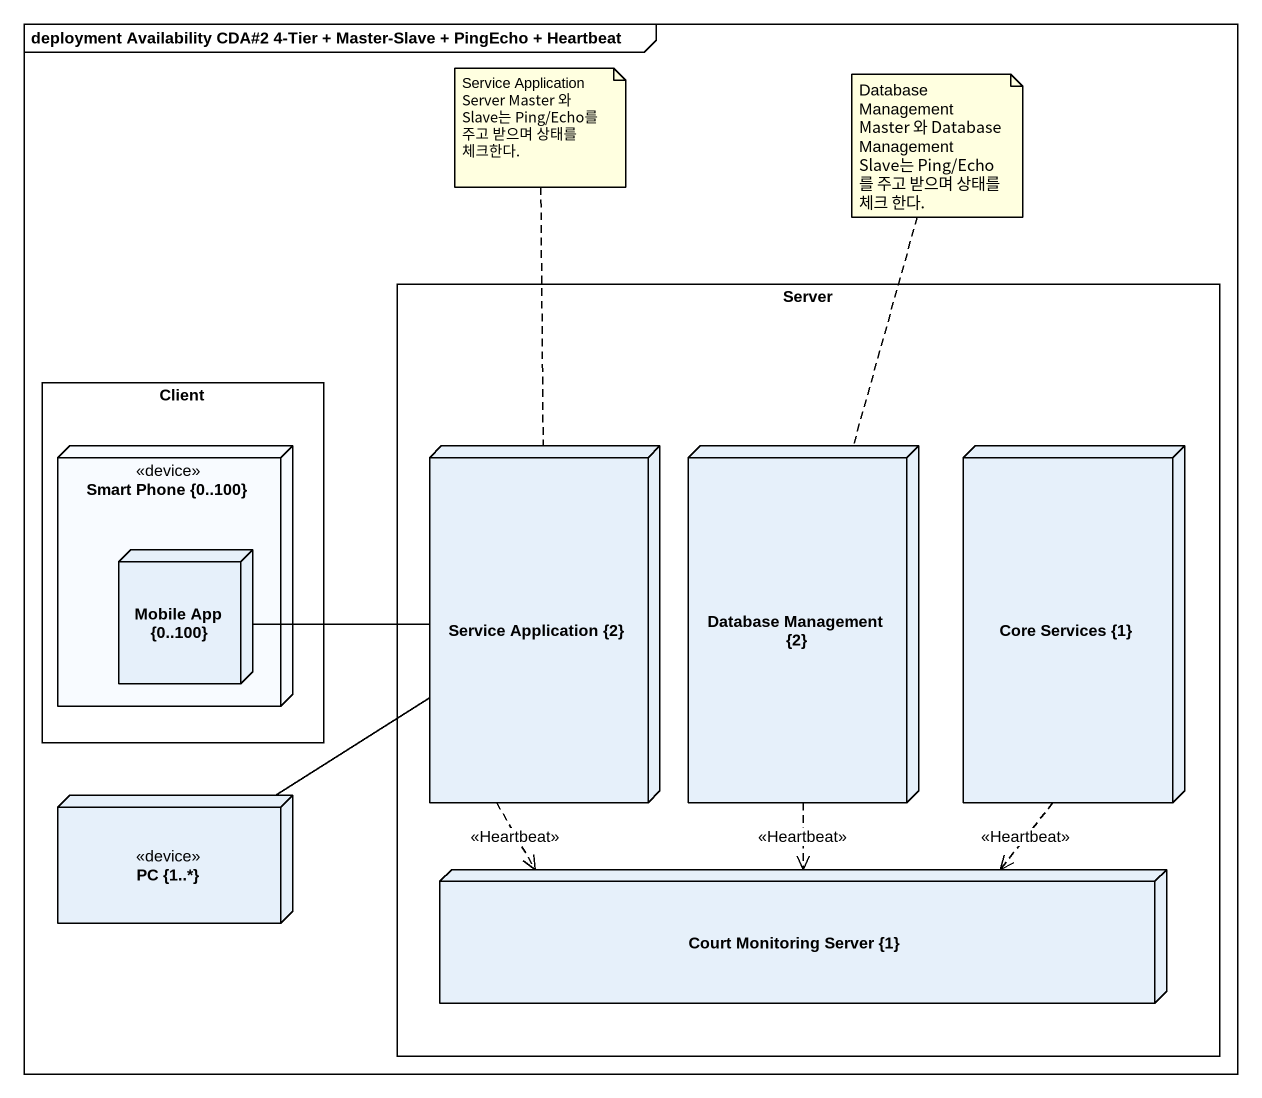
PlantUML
@startuml
mainframe deployment Availability CDA#2 4-Tier + Master-Slave + PingEcho + Heartbeat
rectangle Server {
  node "Service Application {2}" as Service_Application_2
  node "Database Management {2}" as Database_Management_2
  node "Core Services {1}" as Core_Services_1
  node "Court Monitoring Server {1}" as Court_Monitoring_Server_1
}
rectangle Client {
  node "Smart Phone {0..100}" as Smart_Phone_0_100 <<device>> {
    node "Mobile App {0..100}" as Mobile_App_0_100
  }
}
node "PC {1..*}" as PC_1 <<device>>
Service_Application_2 ..> Court_Monitoring_Server_1 : <<Heartbeat>>
Database_Management_2 ..> Court_Monitoring_Server_1 : <<Heartbeat>>
Core_Services_1 ..> Court_Monitoring_Server_1 : <<Heartbeat>>
Mobile_App_0_100 -right- Service_Application_2
PC_1 -up- Service_Application_2
note top of Service_Application_2 : Service Application Server Master 와 Slave는 Ping/Echo를 주고 받으며 상태를 체크한다.
note top of Database_Management_2 : Database Management Master 와 Database Management Slave는 Ping/Echo 를 주고 받으며 상태를 체크 한다.
@enduml
